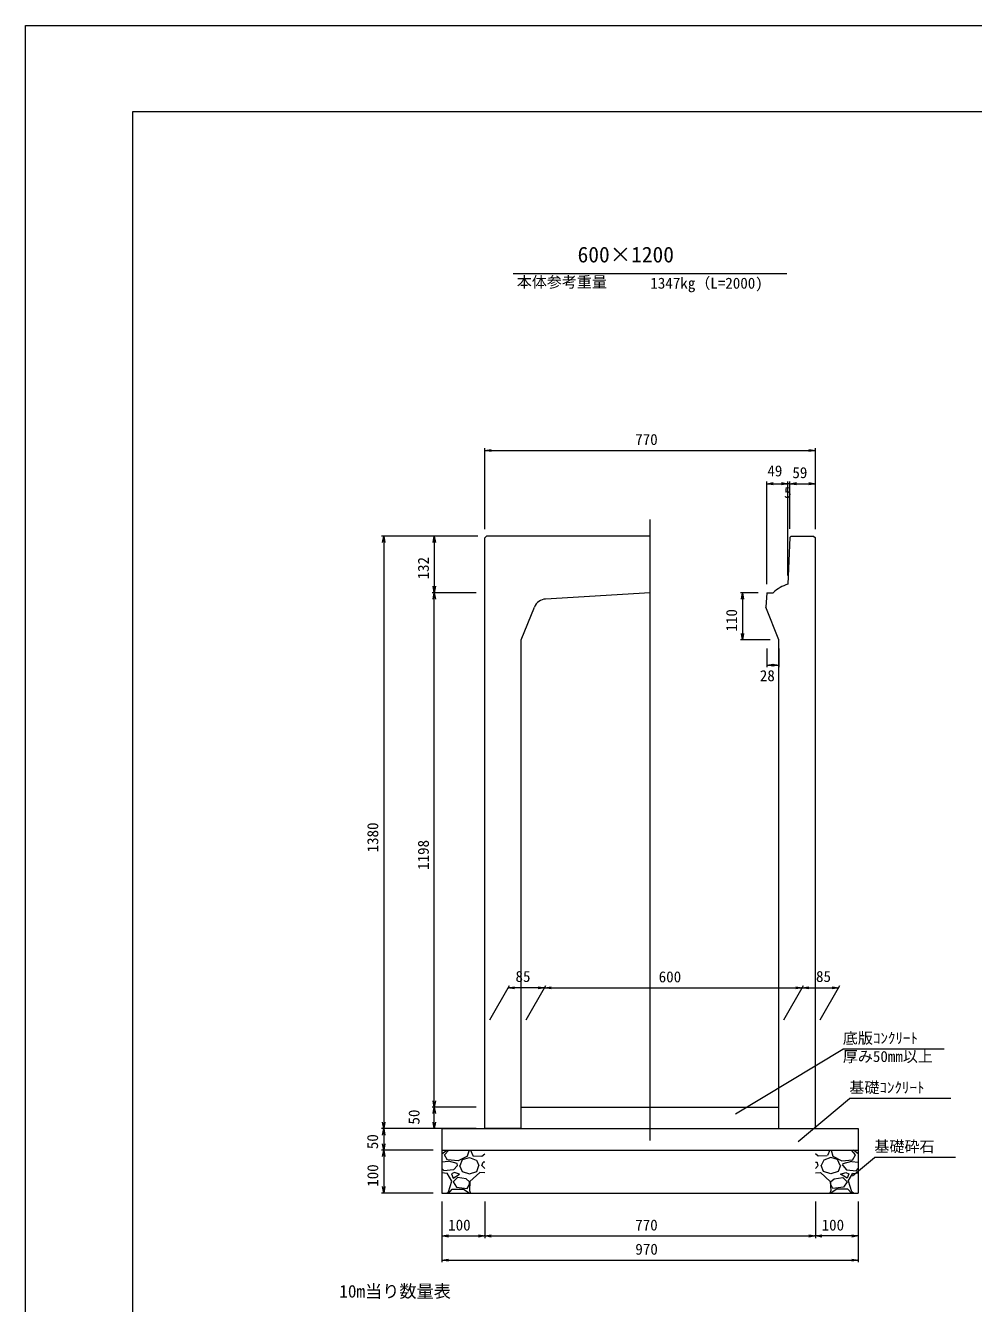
# Model space of a CAD drawing. Units: millimetres, scale not verified. Extents: x 0 to 84100, y 0 to 59400.
# Drawn here: x 0 to 22083, y 29641 to 59400 of the extents above; entities that cross this region are included whole.
import ezdxf
from ezdxf.enums import TextEntityAlignment as Align

# ---------------------------------------------------------------- set-up
doc = ezdxf.new("R2010")
doc.units = ezdxf.units.MM
doc.header["$LTSCALE"] = 100
for name, color, linetype, lineweight in [('0_2', 7, 'Continuous', 9), ('D-STR-DIM', 7, 'Continuous', 18), ('D-STR-DIM（寸法）', 7, 'Continuous', 18), ('D-STR-HTXT（旗揚げ）', 4, 'Continuous', 18), ('D-STR-STRn（構造物）', 7, 'Continuous', 18), ('D-TTL(外枠）', 1, 'Continuous', 18), ('DEFPOINTS_7', 1, 'Continuous', 18), ('作図レイヤ', 1, 'Continuous', 18)]:
    doc.layers.add(name, color=color, linetype=linetype, lineweight=lineweight)
doc.layers.add('D-STR-TXT（文字）', color=7, linetype='Continuous')
doc.styles.add('ＭＳ ゴシック', font='')
doc.styles.get('ＭＳ ゴシック').set_extended_font_data('MS Gothic')

msp = doc.modelspace()

# ---------------------------------------------------------------- linework, layer by layer
at = {"layer": '0_2'}
for p, q in [((10700, 49505.5), (10850, 49530.5)), ((10850, 49480.5), (10700, 49505.5)), ((18249.6, 49530.5), (18399.6, 49505.5)), ((18399.6, 49505.5), (18249.6, 49480.5)), ((17270, 48731.6), (17420, 48756.6)), ((17420, 48706.6), (17270, 48731.6)), ((17610, 48756.6), (17760, 48731.6)), ((17610, 48756.6), (17760, 48731.6)), ((17760, 48731.6), (17610, 48706.6)), ((17760, 48731.6), (17610, 48706.6)), ((17807.9, 48731.6), (17957.9, 48756.6)), ((17807.9, 48731.6), (17957.9, 48756.6)), ((17957.9, 48706.6), (17807.9, 48731.6)), ((17957.9, 48706.6), (17807.9, 48731.6)), ((18249.6, 48756.6), (18399.6, 48731.6)), ((18399.6, 48731.6), (18249.6, 48706.6)), ((8318.3, 47361.7), (8343.3, 47511.7)), ((8343.3, 47511.7), (8368.3, 47361.7)), ((9497.6, 47361.7), (9522.6, 47511.7)), ((9522.6, 47511.7), (9547.6, 47361.7)), ((9522.6, 46191.7), (9497.6, 46341.7)), ((9497.6, 46041.7), (9522.6, 46191.7)), ((9547.6, 46341.7), (9522.6, 46191.7)), ((9522.6, 46191.7), (9547.6, 46041.7)), ((16677.8, 46041.7), (16702.8, 46191.7)), ((16702.8, 46191.7), (16727.8, 46041.7)), ((16702.8, 45091.7), (16677.8, 45241.7)), ((16727.8, 45241.7), (16702.8, 45091.7)), ((17270, 44506.7), (17420, 44531.7)), ((17420, 44481.7), (17270, 44506.7)), ((17400, 44531.7), (17550, 44506.7)), ((17550, 44506.7), (17400, 44481.7)), ((11244.6, 36992), (11394.6, 37017)), ((11394.6, 36967), (11244.6, 36992)), ((11944.6, 37017), (12094.6, 36992)), ((12094.6, 36992), (11944.6, 36967)), ((12094.6, 36992), (12244.6, 37017)), ((12244.6, 36967), (12094.6, 36992)), ((17944.6, 37017), (18094.6, 36992)), ((18094.6, 36992), (17944.6, 36967)), ((18094.6, 36992), (18244.6, 37017)), ((18244.6, 36967), (18094.6, 36992)), ((18794.6, 37017), (18944.6, 36992)), ((18944.6, 36992), (18794.6, 36967)), ((9522.6, 34211.7), (9497.6, 34361.7)), ((9547.6, 34361.7), (9522.6, 34211.7)), ((9497.6, 34061.7), (9522.6, 34211.7)), ((9522.6, 34211.7), (9547.6, 34061.7)), ((8343.3, 33711.7), (8318.3, 33861.7)), ((8318.3, 33561.7), (8343.3, 33711.7)), ((8368.3, 33861.7), (8343.3, 33711.7)), ((8343.3, 33711.7), (8368.3, 33561.7)), ((9522.6, 33711.7), (9497.6, 33861.7)), ((9547.6, 33861.7), (9522.6, 33711.7)), ((8343.3, 33211.7), (8318.3, 33361.7)), ((8368.3, 33361.7), (8343.3, 33211.7)), ((8318.3, 33061.7), (8343.3, 33211.7)), ((8343.3, 33211.7), (8368.3, 33061.7)), ((8343.3, 32211.7), (8318.3, 32361.7)), ((8368.3, 32361.7), (8343.3, 32211.7)), ((9700, 31211.7), (9850, 31236.7)), ((9850, 31186.7), (9700, 31211.7)), ((10550, 31236.7), (10700, 31211.7)), ((10700, 31211.7), (10550, 31186.7)), ((10700, 31211.7), (10850, 31236.7)), ((10850, 31186.7), (10700, 31211.7)), ((18250, 31236.7), (18400, 31211.7)), ((18400, 31211.7), (18250, 31186.7)), ((18400, 31211.7), (18550, 31236.7)), ((18550, 31186.7), (18400, 31211.7)), ((19250, 31236.7), (19400, 31211.7)), ((19400, 31211.7), (19250, 31186.7)), ((9700, 30649.4), (9850, 30674.4)), ((19250, 30674.4), (19400, 30649.4)), ((9850, 30624.4), (9700, 30649.4)), ((19400, 30649.4), (19250, 30624.4))]:
    msp.add_line(p, q, dxfattribs=at)
at = {"layer": '0_2', "lineweight": 18}
for p, q in [((10700, 49505.5), (10720, 49505.5)), ((18399.6, 49505.5), (18379.6, 49505.5)), ((17270, 48731.6), (17290, 48731.6)), ((17760, 48731.6), (17740, 48731.6)), ((17760, 48731.6), (17740, 48731.6)), ((17807.9, 48731.6), (17827.9, 48731.6)), ((17807.9, 48731.6), (17827.9, 48731.6)), ((18399.6, 48731.6), (18379.6, 48731.6)), ((8343.3, 47511.7), (8343.3, 47491.7)), ((9522.6, 47511.7), (9522.6, 47491.7)), ((9522.6, 46191.7), (9522.6, 46211.7)), ((9522.6, 46191.7), (9522.6, 46171.7)), ((16702.8, 46191.7), (16702.8, 46171.7)), ((16702.8, 45091.7), (16702.8, 45111.7)), ((17270, 44506.7), (17290, 44506.7)), ((17550, 44506.7), (17530, 44506.7)), ((11244.6, 36992), (11264.6, 36992)), ((12094.6, 36992), (12074.6, 36992)), ((12094.6, 36992), (12114.6, 36992)), ((18094.6, 36992), (18074.6, 36992)), ((18094.6, 36992), (18114.6, 36992)), ((18944.6, 36992), (18924.6, 36992)), ((9522.6, 34211.7), (9522.6, 34231.7)), ((9522.6, 34211.7), (9522.6, 34191.7)), ((8343.3, 33711.7), (8343.3, 33731.7)), ((8343.3, 33711.7), (8343.3, 33691.7)), ((9522.6, 33711.7), (9522.6, 33731.7)), ((8343.3, 33211.7), (8343.3, 33231.7)), ((8343.3, 33211.7), (8343.3, 33191.7)), ((8343.3, 32211.7), (8343.3, 32231.7)), ((9700, 31211.7), (9720, 31211.7)), ((10700, 31211.7), (10680, 31211.7)), ((10700, 31211.7), (10720, 31211.7)), ((18400, 31211.7), (18380, 31211.7)), ((18400, 31211.7), (18420, 31211.7)), ((19400, 31211.7), (19380, 31211.7)), ((9700, 30649.4), (9720, 30649.4)), ((19400, 30649.4), (19380, 30649.4))]:
    msp.add_line(p, q, dxfattribs=at)
at = {"layer": 'D-STR-DIM'}
for p, q in [((9700, 32011.7), (9700, 30599.4)), ((9700, 32011.7), (9700, 31161.7)), ((10700, 32011.7), (10700, 31161.7)), ((10700, 32011.7), (10700, 31161.7)), ((18400, 32011.7), (18400, 31161.7)), ((18400, 32011.7), (18400, 31161.7)), ((19400, 32011.7), (19400, 31161.7)), ((19400, 32011.7), (19400, 30599.4)), ((9720, 31211.7), (10680, 31211.7)), ((10720, 31211.7), (18380, 31211.7)), ((19380, 31211.7), (18420, 31211.7)), ((9720, 30649.4), (19380, 30649.4))]:
    msp.add_line(p, q, dxfattribs=at)
at = {"layer": 'D-STR-DIM（寸法）'}
for p, q in [((10700, 47671.7), (10700, 49555.5)), ((10720, 49505.5), (18379.6, 49505.5)), ((18399.6, 47672.1), (18399.6, 49555.5)), ((17270, 46391.7), (17270, 48781.6)), ((17290, 48731.6), (17740, 48731.6)), ((17740, 48731.6), (17720, 48731.6)), ((17760, 46589.3), (17760, 48781.6)), ((17760, 46589.3), (17760, 48781.6)), ((17807.9, 48731.6), (17760, 48731.6)), ((17807.9, 47682.2), (17807.9, 48781.6)), ((17807.9, 47682.2), (17807.9, 48781.6)), ((17827.9, 48731.6), (18379.6, 48731.6)), ((17827.9, 48731.6), (17847.9, 48731.6)), ((18399.6, 47672.1), (18399.6, 48781.6)), ((10540, 47511.7), (8293.3, 47511.7)), ((8343.3, 47491.7), (8343.3, 33731.7)), ((10540, 47511.7), (9472.6, 47511.7)), ((9522.6, 47491.7), (9522.6, 46211.7)), ((10500, 46191.7), (9472.6, 46191.7)), ((10500, 46191.7), (9472.6, 46191.7)), ((9522.6, 34231.7), (9522.6, 46171.7)), ((17070, 46191.7), (16652.8, 46191.7)), ((16702.8, 46171.7), (16702.8, 45111.7)), ((17350, 45091.7), (16652.8, 45091.7)), ((17270, 44891.7), (17270, 44456.7)), ((17550, 44891.7), (17550, 44456.7)), ((17290, 44506.7), (17530, 44506.7)), ((10815.5, 36248.7), (11273.5, 37042)), ((12074.6, 36992), (11264.6, 36992)), ((11665.5, 36248.7), (12123.5, 37042)), ((11665.5, 36248.7), (12123.5, 37042)), ((12114.6, 36992), (18074.6, 36992)), ((17665.5, 36248.7), (18123.5, 37042)), ((17665.5, 36248.7), (18123.5, 37042)), ((18114.6, 36992), (18924.6, 36992)), ((18515.5, 36248.7), (18973.5, 37042)), ((10500, 34211.7), (9472.6, 34211.7)), ((10500, 34211.7), (9472.6, 34211.7)), ((9522.6, 33731.7), (9522.6, 34191.7)), ((9500, 33711.7), (8293.3, 33711.7)), ((10500, 33711.7), (8293.3, 33711.7)), ((8343.3, 33691.7), (8343.3, 33231.7)), ((10500, 33711.7), (9472.6, 33711.7)), ((9500, 33211.7), (8293.3, 33211.7)), ((9500, 33211.7), (8293.3, 33211.7)), ((8343.3, 33191.7), (8343.3, 32231.7)), ((9500, 32211.7), (8293.3, 32211.7))]:
    msp.add_line(p, q, dxfattribs=at)
at = {"layer": 'D-STR-HTXT（旗揚げ）'}
for p, q in [((11360.8, 53628.7), (17739.2, 53628.7)), ((16537, 34057.9), (19040, 35564.6)), ((21399.8, 35564.6), (19040, 35564.6)), ((18000.8, 33413.6), (19192.5, 34414.9)), ((21552.3, 34414.9), (19192.5, 34414.9)), ((19267.8, 32614.6), (19776.2, 33040.8)), ((21662.5, 33040.8), (19776.2, 33040.8))]:
    msp.add_line(p, q, dxfattribs=at)
at = {"layer": 'D-STR-STRn（構造物）'}
for p, q in [((14550, 33438.7), (14550, 47898.6)), ((11550, 34211.7), (17550, 34211.7)), ((9700, 33711.7), (19400, 33711.7)), ((9700, 33711.7), (9700, 32211.7)), ((19400, 33711.7), (19400, 32211.7)), ((9700, 33211.7), (19400, 33211.7)), ((9700, 33124.7), (9812.6, 33211.7)), ((9761.7, 33101.3), (9861.1, 33211.7)), ((9833.7, 32980.8), (9763.7, 33100.8)), ((10292.2, 33070.6), (10082.2, 32960.6)), ((10181.8, 32991.3), (10341.8, 33041.3)), ((10332.1, 33211.2), (10292.1, 33071.2)), ((10341.4, 33041.2), (10501.4, 32981.2)), ((10366.1, 33211.7), (10420.1, 33083.6)), ((10421.1, 33080.8), (10631.1, 33070.8)), ((10631.8, 33072), (10700, 33124.7)), ((18468.2, 33072), (18400, 33124.7)), ((18678.9, 33080.8), (18468.9, 33070.8)), ((18758.6, 33041.2), (18598.6, 32981.2)), ((18733.9, 33211.7), (18679.9, 33083.6)), ((18918.2, 32991.3), (18758.2, 33041.3)), ((18767.9, 33211.2), (18807.9, 33071.2)), ((18807.8, 33070.6), (19017.8, 32960.6)), ((19338.3, 33101.3), (19238.9, 33211.7)), ((19266.3, 32980.8), (19336.3, 33100.8)), ((19400, 33124.7), (19287.4, 33211.7)), ((9852.6, 32950.1), (9700, 32934.1)), ((9741.4, 32734.5), (9700, 32779.7)), ((9971, 32751.9), (9741, 32731.9)), ((10081.1, 32963.3), (9831.1, 32983.3)), ((10051.4, 32901.8), (9851.4, 32951.8)), ((10061.7, 32851.3), (9971.7, 32751.3)), ((10061.8, 32850.6), (10051.8, 32900.6)), ((10110.9, 32851.6), (10170.9, 32711.6)), ((10121.5, 32851.2), (10181.5, 32991.2)), ((10501.9, 32981), (10561.9, 32851)), ((10511.4, 32711.7), (10561.4, 32851.7)), ((10700, 32779.7), (10631.4, 32854.5)), ((10631.5, 32851.5), (10661.5, 32931.5)), ((10700, 32934.1), (10662.6, 32930.1)), ((18400, 32934.1), (18437.4, 32930.1)), ((18400, 32779.7), (18468.6, 32854.5)), ((18468.5, 32851.5), (18438.5, 32931.5)), ((18598.1, 32981), (18538.1, 32851)), ((18588.6, 32711.7), (18538.6, 32851.7)), ((18978.5, 32851.2), (18918.5, 32991.2)), ((18989.1, 32851.6), (18929.1, 32711.6)), ((19018.9, 32963.3), (19268.9, 32983.3)), ((19038.2, 32850.6), (19048.2, 32900.6)), ((19038.3, 32851.3), (19128.3, 32751.3)), ((19048.6, 32901.8), (19248.6, 32951.8)), ((19129, 32751.9), (19359, 32731.9)), ((19247.4, 32950.1), (19400, 32934.1)), ((19358.6, 32734.5), (19400, 32779.7)), ((9822, 32670.3), (9700, 32680.4)), ((9933.9, 32491.9), (9823.9, 32671.9)), ((9851.8, 32241), (9931.8, 32491)), ((9921.4, 32661.3), (9961.4, 32561.3)), ((9991.6, 32690.9), (9921.6, 32660.9)), ((9961.4, 32561.5), (10111.4, 32651.5)), ((9961.4, 32471.6), (10041.4, 32351.6)), ((10061.7, 32571.3), (9961.7, 32471.3)), ((10112.1, 32651.5), (9992.1, 32691.5)), ((10262.9, 32541.8), (10062.9, 32571.8)), ((10171, 32710.5), (10341, 32660.5)), ((10343.8, 32469.2), (10263.8, 32539.2)), ((10351.3, 32481.8), (10341.3, 32271.8)), ((10341.8, 32411.3), (10341.8, 32471.3)), ((10342.3, 32660.7), (10512.3, 32710.7)), ((10582, 32691.2), (10352, 32481.2)), ((10700, 32680.4), (10582, 32690.3)), ((18400, 32680.4), (18518, 32690.3)), ((18518, 32691.2), (18748, 32481.2)), ((18757.7, 32660.7), (18587.7, 32710.7)), ((18748.7, 32481.8), (18758.7, 32271.8)), ((18756.2, 32469.2), (18836.2, 32539.2)), ((18758.2, 32411.3), (18758.2, 32471.3)), ((18929, 32710.5), (18759, 32660.5)), ((18837.1, 32541.8), (19037.1, 32571.8)), ((18987.9, 32651.5), (19107.9, 32691.5)), ((19138.6, 32561.5), (18988.6, 32651.5)), ((19038.3, 32571.3), (19138.3, 32471.3)), ((19138.6, 32471.6), (19058.6, 32351.6)), ((19108.4, 32690.9), (19178.4, 32660.9)), ((19178.6, 32661.3), (19138.6, 32561.3)), ((19166.1, 32491.9), (19276.1, 32671.9)), ((19248.2, 32241), (19168.2, 32491)), ((19278, 32670.3), (19400, 32680.4)), ((9700, 32211.7), (19400, 32211.7)), ((9812.6, 32211.7), (9851.8, 32242)), ((9861.1, 32211.7), (9941.7, 32301.3)), ((9941.8, 32301.3), (10201.8, 32301.3)), ((10042, 32350.8), (10292, 32320.8)), ((10201.4, 32303.6), (10331.4, 32213.6)), ((10292, 32321.4), (10342, 32411.4)), ((10340.1, 32273.6), (10366.1, 32211.7)), ((18759.9, 32273.6), (18733.9, 32211.7)), ((18808, 32321.4), (18758, 32411.4)), ((18898.6, 32303.6), (18768.6, 32213.6)), ((19058, 32350.8), (18808, 32320.8)), ((19158.2, 32301.3), (18898.2, 32301.3)), ((19238.9, 32211.7), (19158.3, 32301.3)), ((19287.4, 32211.7), (19248.2, 32242))]:
    msp.add_line(p, q, dxfattribs=at)
at = {"layer": 'D-TTL(外枠）'}
for p, q in [((2500, 57400), (82000, 57400)), ((2500, 2000), (2500, 57400))]:
    msp.add_line(p, q, dxfattribs=at)
at = {"layer": 'DEFPOINTS_7'}
for p, q in [((0, 0), (0, 59400)), ((0, 59400), (84100, 59400))]:
    msp.add_line(p, q, dxfattribs=at)
at = {"layer": '作図レイヤ'}
for p, q in [((10740, 47511.7), (10700, 47471.7)), ((10700, 33711.7), (10700, 47471.7)), ((14550, 47511.7), (10740, 47511.7)), ((17808.7, 47481.8), (17760, 46389.3)), ((17840, 47511.7), (17808.7, 47481.8)), ((17840, 47511.7), (18360, 47511.7)), ((18360, 47511.7), (18400, 47471.7)), ((18400, 33711.7), (18400, 47471.7)), ((14550, 46191.7), (12117, 46045.7)), ((17270, 46191.7), (17243.6, 45857.7)), ((17270, 46191.7), (17420, 46191.7)), ((11550, 45091.7), (11856.4, 45857.7)), ((17550, 45091.7), (17243.6, 45857.7)), ((11550, 33711.7), (11550, 45091.7)), ((17550, 33711.7), (17550, 45091.7)), ((11550, 33711.7), (10700, 33711.7)), ((17550, 33711.7), (18400, 33711.7))]:
    msp.add_line(p, q, dxfattribs=at)
for centre, radius, start, end in [((17979.6, 45620), 800, 105.93286, 134.38777), ((12134.9, 45746.3), 300, 93.43363, 158.19859)]:
    msp.add_arc(centre, radius, start, end, dxfattribs=at)

# ---------------------------------------------------------------- texts
at = {"layer": 'D-STR-DIM', "style": 'ＭＳ ゴシック'}
for s, p in [('100', (9845.6, 31261.7)), ('770', (14203.6, 31261.7)), ('100', (18545.6, 31261.7)), ('970', (14206.2, 30699.4))]:
    msp.add_text(s, height=256.6, dxfattribs=at).set_placement(p, align=Align.BOTTOM_LEFT)
at = {"layer": 'D-STR-DIM（寸法）', "style": 'ＭＳ ゴシック'}
for s, p in [('770', (14203.4, 49555.5)), ('49', (17282.2, 48823.7)), ('59', (17864.8, 48782.7)), ('5', (17669.5, 48323.4)), ('28', (17106.6, 44055.3)), ('85', (11414.1, 37050.3)), ('600', (14750, 37042)), ('85', (18414.8, 37050.5))]:
    msp.add_text(s, height=256.6, dxfattribs=at).set_placement(p, align=Align.BOTTOM_LEFT)
for s, p in [('132', (9472.6, 46500.8)), ('110', (16652.8, 45287.3)), ('1380', (8293.3, 40143.6)), ('1198', (9472.6, 39736.2)), ('50', (9255, 33806.7)), ('50', (8289.3, 33233.4)), ('100', (8293.3, 32357.3))]:
    msp.add_text(s, height=256.6, rotation=90, dxfattribs=at).set_placement(p, align=Align.BOTTOM_LEFT)
at = {"layer": 'D-STR-TXT（文字）', "style": 'ＭＳ ゴシック'}
for s, height, p in [('600×1200', 366.6, (12861, 53773.6)), ('本体参考重量', 256.6, (11443.9, 53222)), ('1347kg（L=2000)', 256.6, (14555.9, 53195.6)), ('底版ｺﾝｸﾘｰﾄ', 256.6, (19040, 35614.6)), ('厚み50mm以上', 256.6, (19040, 35187.4)), ('基礎ｺﾝｸﾘｰﾄ', 256.6, (19192.5, 34464.9)), ('基礎砕石', 256.6, (19776.2, 33090.8)), ('10m当り数量表', 293.3, (7310.3, 29689.8))]:
    msp.add_text(s, height=height, dxfattribs=at).set_placement(p, align=Align.BOTTOM_LEFT)

doc.saveas('drawing.dxf')
